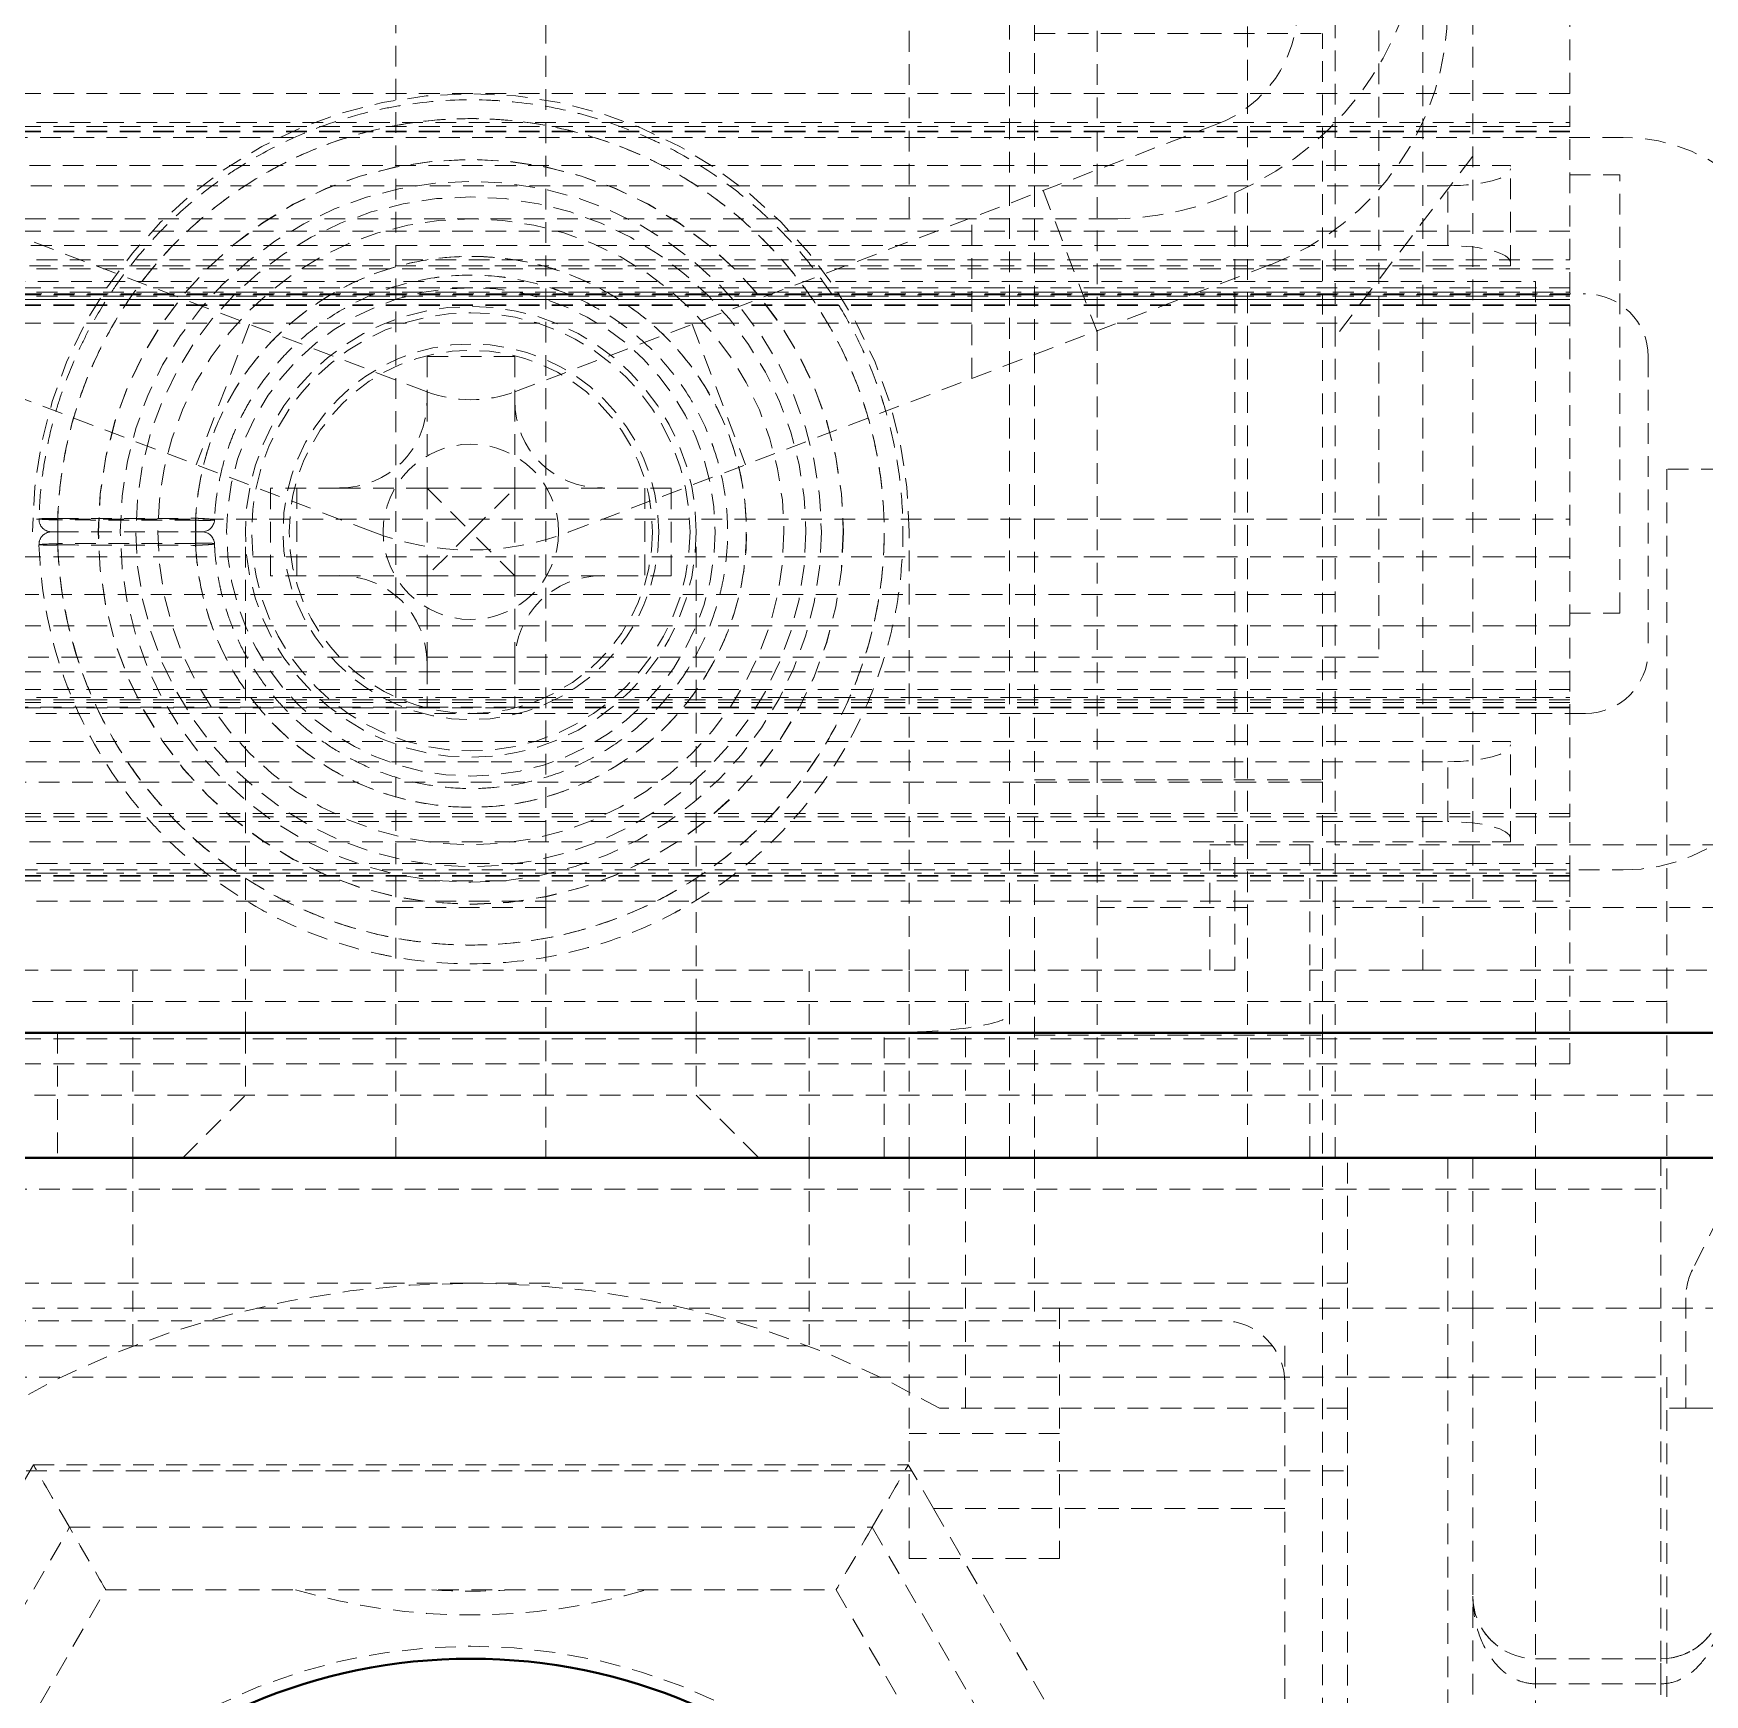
# Model space of a CAD drawing. Header units: inches. Extents: x 6934 to 18973, y 4254 to 7629.
# Drawn here: x 17112.79 to 17126.13, y 4833.67 to 4846.93 of the extents above; entities that cross this region are included whole.
import ezdxf

# ---------------------------------------------------------------- set-up
doc = ezdxf.new("R2010")
doc.units = ezdxf.units.IN
doc.header["$MEASUREMENT"] = 0
doc.linetypes.add('입력 정류부 ASSY$0$DASHED', pattern=[0.2067, 0.1654, -0.0413])
for name, color, linetype, lineweight, true_color in [('입력 정류부 ASSY$0$가려진 것(ISO)', 2, '입력 정류부 ASSY$0$DASHED', 18, 0xffff00), ('입력 정류부 ASSY$0$가려진 좁은 것(ISO)', 2, '입력 정류부 ASSY$0$DASHED', 18, 0xffff00), ('입력 정류부 ASSY$0$가시적인 것(ISO)', 3, 'Continuous', 40, 0x00ff00)]:
    doc.layers.add(name, color=color, linetype=linetype, lineweight=lineweight, true_color=true_color)

# ---------------------------------------------------------------- blocks, each defined once
blk = doc.blocks.new('입력 정류부 ASSY')
at = {"layer": '입력 정류부 ASSY$0$가려진 것(ISO)'}
for p, q in [((461.604, 631.94), (461.604, 579.94)), ((462.804, 579.94), (462.804, 631.94)), ((468.404, 580.44), (468.404, 631.44)), ((469.454, 629.94), (469.454, 581.94)), ((466.704, 598.44), (466.704, 577.94)), ((469.804, 579.44), (469.804, 596.94)), ((469.104, 584.495), (469.104, 589.94)), ((470.979, 588.199), (470.979, 580.664)), ((470.204, 588.14), (470.204, 580.44)), ((466.504, 579.44), (466.504, 587.94)), ((465.704, 586.94), (465.704, 585.44)), ((466.704, 586.92), (469.004, 586.92)), ((467.204, 586.94), (467.204, 579.94)), ((469.004, 580.96), (469.004, 586.92)), ((453.429, 586.208), (470.979, 586.208)), ((470.979, 586.178), (453.429, 586.178)), ((468.16, 586.195), (466.204, 585.449)), ((471.404, 586.09), (453.004, 586.09)), ((470.979, 586.14), (453.429, 586.14)), ((470.204, 585.94), (469.104, 584.495)), ((453.904, 585.865), (470.504, 585.865)), ((470.504, 585.065), (470.504, 585.865)), ((470.979, 585.79), (471.379, 585.79)), ((471.379, 582.29), (471.379, 585.79)), ((470.004, 585.704), (454.404, 585.704)), ((466.774, 585.666), (467.201, 584.545)), ((468.304, 585.649), (468.304, 579.44)), ((461.848, 584.06), (458.204, 585.449)), ((467.304, 585.44), (458.204, 585.44)), ((462.56, 584.06), (466.204, 585.449)), ((466.204, 584.165), (466.204, 585.449)), ((470.979, 585.34), (453.429, 585.34)), ((470.004, 585.226), (454.404, 585.226)), ((453.429, 585.04), (470.979, 585.04)), ((453.904, 585.065), (470.504, 585.065)), ((466.204, 584.165), (468.588, 585.074)), ((453.304, 584.84), (471.104, 584.84)), ((470.979, 584.89), (453.429, 584.89)), ((453.704, 584.94), (470.704, 584.94)), ((470.704, 584.94), (470.704, 577.94)), ((453.429, 584.823), (470.979, 584.823)), ((453.429, 584.796), (470.979, 584.796)), ((470.979, 584.752), (453.429, 584.752)), ((460.438, 584.598), (460.011, 583.476)), ((463.97, 584.598), (464.398, 583.476)), ((469.104, 580.44), (469.104, 584.495)), ((461.854, 584.34), (461.854, 583.99)), ((462.554, 584.34), (461.854, 584.34)), ((462.554, 584.34), (462.554, 583.99)), ((471.604, 584.34), (471.604, 581.99)), ((461.421, 582.939), (458.204, 584.165)), ((462.988, 582.939), (466.204, 584.165)), ((461.854, 583.29), (461.854, 583.99)), ((462.554, 583.29), (462.554, 583.99)), ((473.254, 583.44), (471.754, 583.44)), ((471.754, 583.44), (471.754, 579.19)), ((460.604, 582.59), (460.604, 583.29)), ((461.154, 583.29), (460.604, 583.29)), ((461.854, 583.29), (461.154, 583.29)), ((462.554, 583.29), (461.854, 583.29)), ((461.854, 583.29), (462.204, 582.94)), ((461.854, 582.59), (461.854, 583.29)), ((462.204, 582.94), (462.554, 583.29)), ((462.554, 583.29), (463.254, 583.29)), ((462.554, 582.59), (462.554, 583.29)), ((463.804, 583.29), (463.254, 583.29)), ((463.804, 582.59), (463.804, 583.29)), ((453.429, 583.04), (470.979, 583.04)), ((460.057, 582.94), (460.007, 582.94)), ((460.404, 578.94), (460.404, 582.94)), ((462.204, 582.94), (461.854, 582.59)), ((462.554, 582.59), (462.204, 582.94)), ((464.004, 578.94), (464.004, 582.94)), ((465.704, 579.44), (465.704, 582.94)), ((470.979, 582.74), (453.429, 582.74)), ((461.154, 582.59), (460.604, 582.59)), ((461.854, 582.59), (461.154, 582.59)), ((462.554, 582.59), (461.854, 582.59)), ((461.854, 582.59), (461.854, 581.89)), ((462.554, 582.59), (463.254, 582.59)), ((462.554, 582.59), (462.554, 581.89)), ((463.804, 582.59), (463.254, 582.59)), ((469.104, 582.44), (455.864, 582.44)), ((470.979, 582.29), (471.379, 582.29)), ((454.954, 581.94), (469.454, 581.94)), ((461.854, 581.89), (461.854, 581.54)), ((462.554, 581.89), (462.554, 581.54)), ((471.104, 581.49), (453.304, 581.49)), ((453.429, 581.617), (470.979, 581.617)), ((470.979, 581.578), (453.429, 581.578)), ((461.854, 581.54), (453.429, 581.54)), ((462.554, 581.54), (461.854, 581.54)), ((470.979, 581.54), (462.554, 581.54)), ((453.904, 581.265), (470.504, 581.265)), ((470.504, 580.465), (470.504, 581.265)), ((454.404, 581.104), (470.004, 581.104)), ((466.704, 580.96), (469.004, 580.96)), ((469.004, 578.92), (469.004, 580.96)), ((455.304, 580.94), (469.104, 580.94)), ((454.404, 580.626), (470.004, 580.626)), ((470.979, 580.19), (470.979, 580.664)), ((453.904, 580.465), (470.504, 580.465)), ((468.104, 580.44), (468.304, 580.44)), ((468.104, 579.44), (468.104, 580.44)), ((468.904, 580.44), (468.304, 580.44)), ((468.904, 580.44), (468.904, 579.44)), ((469.104, 579.94), (469.104, 580.44)), ((470.204, 580.44), (469.104, 580.44)), ((470.204, 580.44), (470.204, 579.94)), ((472.204, 580.44), (470.204, 580.44)), ((453.429, 580.29), (470.979, 580.29)), ((453.004, 580.24), (471.404, 580.24)), ((453.429, 580.214), (470.979, 580.214)), ((470.979, 580.19), (453.429, 580.19)), ((470.979, 580.19), (470.979, 579.19)), ((470.979, 580.152), (453.429, 580.152)), ((461.604, 577.94), (461.604, 579.94)), ((462.804, 579.94), (461.604, 579.94)), ((462.804, 579.94), (462.804, 577.94)), ((468.404, 579.94), (467.204, 579.94)), ((467.204, 577.94), (467.204, 579.94)), ((469.104, 577.94), (469.104, 579.94)), ((470.204, 579.94), (469.104, 579.94)), ((472.204, 579.94), (470.204, 579.94)), ((468.304, 579.44), (458.204, 579.44)), ((465.704, 577.94), (465.704, 579.44)), ((466.154, 579.44), (466.154, 577.94)), ((466.504, 579.44), (466.504, 577.94)), ((469.804, 579.44), (468.904, 579.44)), ((468.904, 579.44), (468.904, 577.94)), ((472.604, 579.44), (469.804, 579.44)), ((458.704, 579.19), (465.704, 579.19)), ((471.754, 579.19), (465.704, 579.19)), ((470.979, 578.69), (470.979, 579.19)), ((471.754, 577.69), (471.754, 579.19)), ((460.404, 578.94), (460.404, 578.44)), ((464.004, 578.94), (464.004, 578.44)), ((466.704, 578.92), (469.004, 578.92)), ((469.004, 564.44), (469.004, 578.92)), ((470.979, 578.69), (453.429, 578.69)), ((490.204, 578.44), (435.004, 578.44)), ((459.904, 577.94), (460.404, 578.44)), ((464.004, 578.44), (464.504, 577.94)), ((465.704, 577.94), (465.704, 576.74)), ((466.154, 575.94), (466.154, 577.94)), ((466.704, 577.94), (466.704, 576.64)), ((469.204, 576.94), (469.204, 577.94)), ((470.004, 577.94), (470.004, 572.94)), ((470.204, 577.94), (470.204, 576.74)), ((471.704, 575.94), (471.704, 577.94)), ((472.404, 577.94), (471.957, 577.046)), ((452.654, 577.69), (471.754, 577.69)), ((462.204, 576.94), (455.204, 576.94)), ((469.204, 576.94), (462.204, 576.94)), ((469.204, 575.94), (469.204, 576.94)), ((471.904, 576.822), (471.904, 575.94)), ((465.704, 576.74), (458.704, 576.74)), ((465.704, 576.74), (466.904, 576.74)), ((465.704, 576.74), (465.704, 574.74)), ((470.204, 576.74), (466.904, 576.74)), ((466.904, 576.74), (466.904, 574.74)), ((470.204, 576.74), (472.204, 576.74)), ((470.204, 576.74), (470.204, 573.44)), ((468.204, 576.64), (456.204, 576.64)), ((455.704, 576.44), (468.704, 576.44)), ((468.704, 576.44), (468.704, 562.94)), ((452.654, 576.19), (471.754, 576.19)), ((471.754, 576.19), (471.754, 565.94)), ((469.204, 575.94), (465.946, 575.94)), ((469.204, 572.133), (469.204, 575.94)), ((472.204, 575.94), (471.704, 575.94)), ((471.904, 575.94), (472.404, 575.94)), ((466.904, 575.74), (465.704, 575.74)), ((458.711, 575.49), (458.509, 575.14)), ((458.711, 575.49), (465.697, 575.49)), ((465.899, 575.14), (465.697, 575.49)), ((455.204, 575.44), (469.204, 575.44)), ((468.704, 575.14), (465.899, 575.14)), ((465.899, 575.14), (467.704, 572.014)), ((466.904, 574.74), (465.704, 574.74)), ((456.373, 569.44), (459.289, 574.49)), ((459.289, 574.49), (465.12, 574.49)), ((465.12, 574.49), (468.036, 569.44)), ((470.704, 573.94), (471.704, 573.94))]:
    blk.add_line(p, q, dxfattribs=at)
for radius in [2.975, 1.95, 1.75, 1.5, 1.45, 0.7]:
    blk.add_circle((462.204, 582.94), radius, dxfattribs=at)
for centre, radius, start, end in [((467.304, 587.94), 2.5, 293.5782, 0), ((467.804, 587.129), 1, 290.8658, 0), ((467.804, 587.129), 2.2, 290.8658, 0), ((462.204, 582.94), 3.5, 0, 180), ((471.404, 584.69), 1.4, 0, 90), ((467.304, 587.94), 2.5, 270, 293.5782), ((471.104, 584.34), 0.5, 0, 90), ((462.204, 584.995), 1, 249.1342, 290.8658), ((458.856, 583.04), 0.1, 178.2883, 270.0044), ((460.057, 583.04), 0.1, 269.9958, 357.3334), ((458.856, 582.84), 0.1, 90.097, 181.748), ((460.057, 582.84), 0.1, 2.664, 89.9988), ((462.204, 584.995), 2.2, 249.1342, 290.8658), ((471.104, 581.99), 0.5, 270, 0), ((471.404, 581.64), 1.4, 270, 0), ((472.404, 576.822), 0.5, 153.4349, 180), ((462.204, 569.44), 7.5, 60.0736, 119.9264), ((468.204, 576.14), 0.5, 0, 90), ((462.204, 579.29), 5, 253.7398, 286.2602), ((462.204, 579.29), 4.81, 266.3025, 273.6975), ((470.704, 574.44), 0.5, 180, 270), ((471.704, 574.44), 0.5, 270, 0), ((462.204, 569.44), 4.6, 55.1295, 124.8705)]:
    blk.add_arc(centre, radius, start, end, dxfattribs=at)
for centre, major_axis, ratio, start_param, end_param in [((470.004, 585.838), (0.5, 0), 0.267949, 4.712389, 6.283185), ((470.004, 585.092), (-0.5, 0), 0.267949, 3.141593, 4.712389), ((461.11, 584.035), (-0.542, 0.542), 0.941609, 2.386259, 3.896927), ((463.299, 584.035), (0.542, 0.542), 0.941609, 2.386259, 3.896927), ((461.11, 581.846), (-0.542, -0.542), 0.941609, 2.386259, 3.896927), ((463.299, 581.846), (0.542, -0.542), 0.941609, 2.386259, 3.896927), ((470.004, 581.238), (0.5, 0), 0.267949, 4.712389, 6.283185), ((470.004, 580.492), (-0.5, 0), 0.267949, 3.141593, 4.712389), ((458.904, 579.092), (1, 0), 0.151515, 3.141593, 4.712389), ((465.504, 579.092), (-1, 0), 0.151515, 1.570796, 3.141593), ((459, 574.99), (0.289, -0.5), 0.000011, 1.570851, 3.141593), ((465.409, 574.99), (0.289, 0.5), 0.000011, 4.712444, 6.283187), ((459, 574.99), (0.289, -0.5), 0.000011, 6.283184, 7.853927), ((465.409, 574.99), (0.289, 0.5), 0.000011, 1.570851, 3.141595)]:
    blk.add_ellipse(centre, major_axis=major_axis, ratio=ratio, start_param=start_param, end_param=end_param, dxfattribs=at)
for points, knots in [([(458.756, 582.837), (458.769, 582.437), (458.85, 582.056), (458.979, 581.715), (459.009, 581.636), (459.042, 581.559), (459.076, 581.484), (459.231, 581.153), (459.43, 580.863), (459.651, 580.62), (459.696, 580.57), (459.742, 580.523), (459.789, 580.477), (460.024, 580.247), (460.277, 580.064), (460.535, 579.921), (460.58, 579.896), (460.626, 579.872), (460.672, 579.849), (460.938, 579.718), (461.206, 579.627), (461.467, 579.57), (461.506, 579.561), (461.545, 579.554), (461.584, 579.546), (461.848, 579.498), (462.103, 579.483), (462.346, 579.493), (462.377, 579.494), (462.407, 579.496), (462.438, 579.498), (462.682, 579.515), (462.913, 579.556), (463.133, 579.618), (463.156, 579.624), (463.178, 579.631), (463.201, 579.637), (463.423, 579.704), (463.633, 579.792), (463.826, 579.895), (463.842, 579.904), (463.857, 579.912), (463.872, 579.92), (464.067, 580.028), (464.243, 580.15), (464.398, 580.277), (464.407, 580.285), (464.416, 580.292), (464.425, 580.3), (464.58, 580.43), (464.713, 580.565), (464.83, 580.702), (464.835, 580.708), (464.839, 580.713), (464.843, 580.718), (464.963, 580.861), (465.066, 581.005), (465.157, 581.156), (465.248, 581.306), (465.327, 581.463), (465.393, 581.624), (465.46, 581.785), (465.513, 581.949), (465.554, 582.116), (465.596, 582.283), (465.624, 582.453), (465.64, 582.622), (465.64, 582.629), (465.641, 582.635), (465.641, 582.641), (465.655, 582.804), (465.657, 582.965), (465.65, 583.115), (465.649, 583.124), (465.649, 583.133), (465.648, 583.142), (465.64, 583.287), (465.623, 583.422), (465.599, 583.554), (465.597, 583.564), (465.595, 583.575), (465.593, 583.586), (465.569, 583.714), (465.537, 583.84), (465.499, 583.963), (465.495, 583.975), (465.491, 583.988), (465.487, 584), (465.449, 584.12), (465.404, 584.237), (465.352, 584.352), (465.346, 584.366), (465.339, 584.38), (465.333, 584.394), (465.281, 584.506), (465.223, 584.615), (465.159, 584.721), (465.15, 584.737), (465.14, 584.753), (465.13, 584.769), (465.066, 584.872), (464.995, 584.972), (464.917, 585.072), (464.903, 585.089), (464.89, 585.106), (464.875, 585.124), (464.796, 585.221), (464.709, 585.317), (464.612, 585.412), (464.592, 585.43), (464.572, 585.449), (464.552, 585.468), (464.453, 585.56), (464.345, 585.65), (464.226, 585.736), (464.199, 585.755), (464.171, 585.775), (464.143, 585.794), (464.023, 585.876), (463.892, 585.954), (463.75, 586.025), (463.714, 586.043), (463.677, 586.06), (463.64, 586.077), (463.496, 586.143), (463.342, 586.202), (463.178, 586.25), (463.131, 586.264), (463.083, 586.277), (463.035, 586.289), (462.87, 586.33), (462.694, 586.36), (462.507, 586.377), (462.449, 586.382), (462.389, 586.386), (462.329, 586.388), (462.139, 586.395), (461.94, 586.386), (461.74, 586.359), (461.672, 586.35), (461.604, 586.338), (461.536, 586.325), (461.342, 586.287), (461.151, 586.231), (460.974, 586.164), (460.907, 586.138), (460.841, 586.11), (460.777, 586.081), (460.616, 586.008), (460.467, 585.925), (460.331, 585.837), (460.273, 585.8), (460.218, 585.762), (460.165, 585.723), (460.042, 585.633), (459.93, 585.538), (459.828, 585.442), (459.782, 585.397), (459.737, 585.353), (459.695, 585.308), (459.605, 585.213), (459.524, 585.116), (459.451, 585.019), (459.414, 584.97), (459.378, 584.92), (459.345, 584.871), (459.28, 584.774), (459.221, 584.676), (459.166, 584.575), (459.137, 584.521), (459.109, 584.465), (459.083, 584.409), (459.035, 584.308), (458.992, 584.204), (458.954, 584.098), (458.932, 584.036), (458.912, 583.973), (458.893, 583.91), (458.863, 583.806), (458.837, 583.7), (458.816, 583.591), (458.803, 583.522), (458.792, 583.451), (458.782, 583.38), (458.768, 583.27), (458.759, 583.157), (458.756, 583.043)], [0, 0, 0, 0, 0.024622, 0.024622, 0.024622, 0.030303, 0.030303, 0.030303, 0.055496, 0.055496, 0.055496, 0.060606, 0.060606, 0.060606, 0.086353, 0.086353, 0.086353, 0.090909, 0.090909, 0.090909, 0.117235, 0.117235, 0.117235, 0.121212, 0.121212, 0.121212, 0.148097, 0.148097, 0.148097, 0.151515, 0.151515, 0.151515, 0.178966, 0.178966, 0.178966, 0.181818, 0.181818, 0.181818, 0.209864, 0.209864, 0.209864, 0.212121, 0.212121, 0.212121, 0.240738, 0.240738, 0.240738, 0.242424, 0.242424, 0.242424, 0.271594, 0.271594, 0.271594, 0.272727, 0.272727, 0.272727, 0.30303, 0.30303, 0.30303, 0.333333, 0.333333, 0.333333, 0.363636, 0.363636, 0.363636, 0.393939, 0.393939, 0.393939, 0.395069, 0.395069, 0.395069, 0.424242, 0.424242, 0.424242, 0.425984, 0.425984, 0.425984, 0.454545, 0.454545, 0.454545, 0.456839, 0.456839, 0.456839, 0.484848, 0.484848, 0.484848, 0.487702, 0.487702, 0.487702, 0.515152, 0.515152, 0.515152, 0.518576, 0.518576, 0.518576, 0.545455, 0.545455, 0.545455, 0.549471, 0.549471, 0.549471, 0.575758, 0.575758, 0.575758, 0.580333, 0.580333, 0.580333, 0.606061, 0.606061, 0.606061, 0.611186, 0.611186, 0.611186, 0.636364, 0.636364, 0.636364, 0.642067, 0.642067, 0.642067, 0.666667, 0.666667, 0.666667, 0.672932, 0.672932, 0.672932, 0.69697, 0.69697, 0.69697, 0.703838, 0.703838, 0.703838, 0.727273, 0.727273, 0.727273, 0.734583, 0.734583, 0.734583, 0.757576, 0.757576, 0.757576, 0.765429, 0.765429, 0.765429, 0.787879, 0.787879, 0.787879, 0.796458, 0.796458, 0.796458, 0.818182, 0.818182, 0.818182, 0.827297, 0.827297, 0.827297, 0.848485, 0.848485, 0.848485, 0.858228, 0.858228, 0.858228, 0.878788, 0.878788, 0.878788, 0.889098, 0.889098, 0.889098, 0.909091, 0.909091, 0.909091, 0.919866, 0.919866, 0.919866, 0.939394, 0.939394, 0.939394, 0.95086, 0.95086, 0.95086, 0.969697, 0.969697, 0.969697, 0.981595, 0.981595, 0.981595, 1, 1, 1, 1]), ([(460.157, 582.845), (460.158, 582.822), (460.159, 582.8), (460.161, 582.777), (460.167, 582.701), (460.177, 582.625), (460.192, 582.55), (460.197, 582.524), (460.202, 582.499), (460.208, 582.474), (460.224, 582.403), (460.245, 582.334), (460.269, 582.265), (460.279, 582.236), (460.29, 582.206), (460.302, 582.177), (460.327, 582.113), (460.357, 582.05), (460.389, 581.987), (460.406, 581.955), (460.425, 581.922), (460.444, 581.89), (460.478, 581.833), (460.515, 581.776), (460.557, 581.721), (460.582, 581.686), (460.61, 581.651), (460.639, 581.616), (460.682, 581.565), (460.729, 581.515), (460.78, 581.465), (460.819, 581.428), (460.86, 581.392), (460.903, 581.356), (460.956, 581.313), (461.013, 581.271), (461.073, 581.231), (461.127, 581.195), (461.185, 581.16), (461.246, 581.128), (461.307, 581.096), (461.372, 581.065), (461.44, 581.038), (461.513, 581.009), (461.59, 580.983), (461.67, 580.961), (461.739, 580.943), (461.81, 580.927), (461.883, 580.916), (461.977, 580.901), (462.074, 580.892), (462.174, 580.89), (462.246, 580.889), (462.318, 580.892), (462.391, 580.899), (462.503, 580.909), (462.617, 580.929), (462.726, 580.958), (462.787, 580.974), (462.847, 580.993), (462.905, 581.014), (463.014, 581.054), (463.116, 581.101), (463.212, 581.155), (463.257, 581.181), (463.301, 581.208), (463.343, 581.236), (463.439, 581.3), (463.528, 581.371), (463.613, 581.451), (463.646, 581.482), (463.678, 581.514), (463.709, 581.548), (463.795, 581.641), (463.876, 581.746), (463.949, 581.864), (463.971, 581.9), (463.992, 581.936), (464.012, 581.974), (464.084, 582.107), (464.143, 582.255), (464.185, 582.413), (464.195, 582.449), (464.204, 582.485), (464.211, 582.522), (464.247, 582.694), (464.261, 582.875), (464.251, 583.048), (464.25, 583.075), (464.248, 583.101), (464.246, 583.128), (464.229, 583.306), (464.191, 583.471), (464.138, 583.622), (464.132, 583.637), (464.127, 583.652), (464.121, 583.667), (464.062, 583.822), (463.989, 583.96), (463.907, 584.082), (463.903, 584.088), (463.899, 584.094), (463.895, 584.1), (463.808, 584.226), (463.713, 584.336), (463.61, 584.432), (463.508, 584.529), (463.398, 584.612), (463.28, 584.685), (463.275, 584.689), (463.27, 584.692), (463.264, 584.695), (463.151, 584.764), (463.028, 584.822), (462.901, 584.868), (462.889, 584.873), (462.876, 584.877), (462.864, 584.881), (462.742, 584.923), (462.615, 584.953), (462.479, 584.972), (462.459, 584.975), (462.438, 584.977), (462.418, 584.979), (462.286, 584.993), (462.146, 584.995), (462, 584.98), (461.971, 584.977), (461.94, 584.973), (461.91, 584.969), (461.771, 584.949), (461.629, 584.913), (461.496, 584.864), (461.46, 584.851), (461.423, 584.836), (461.388, 584.821), (461.269, 584.769), (461.158, 584.707), (461.058, 584.64), (461.023, 584.616), (460.988, 584.591), (460.956, 584.566), (460.869, 584.5), (460.792, 584.429), (460.723, 584.357), (460.692, 584.325), (460.663, 584.293), (460.636, 584.26), (460.578, 584.191), (460.527, 584.121), (460.48, 584.05), (460.456, 584.011), (460.433, 583.973), (460.411, 583.934), (460.373, 583.865), (460.34, 583.796), (460.311, 583.726), (460.292, 583.68), (460.275, 583.635), (460.26, 583.589), (460.238, 583.523), (460.219, 583.458), (460.204, 583.39), (460.193, 583.338), (460.183, 583.285), (460.175, 583.232), (460.166, 583.167), (460.16, 583.101), (460.157, 583.036)], [0, 0, 0, 0, 0.007873, 0.007873, 0.007873, 0.034483, 0.034483, 0.034483, 0.043596, 0.043596, 0.043596, 0.068966, 0.068966, 0.068966, 0.079834, 0.079834, 0.079834, 0.103448, 0.103448, 0.103448, 0.11587, 0.11587, 0.11587, 0.137931, 0.137931, 0.137931, 0.151816, 0.151816, 0.151816, 0.172414, 0.172414, 0.172414, 0.187975, 0.187975, 0.187975, 0.206897, 0.206897, 0.206897, 0.224016, 0.224016, 0.224016, 0.241379, 0.241379, 0.241379, 0.260054, 0.260054, 0.260054, 0.275862, 0.275862, 0.275862, 0.296003, 0.296003, 0.296003, 0.310345, 0.310345, 0.310345, 0.33245, 0.33245, 0.33245, 0.344828, 0.344828, 0.344828, 0.368303, 0.368303, 0.368303, 0.37931, 0.37931, 0.37931, 0.404188, 0.404188, 0.404188, 0.413793, 0.413793, 0.413793, 0.440299, 0.440299, 0.440299, 0.448276, 0.448276, 0.448276, 0.476371, 0.476371, 0.476371, 0.482759, 0.482759, 0.482759, 0.512599, 0.512599, 0.512599, 0.517241, 0.517241, 0.517241, 0.548568, 0.548568, 0.548568, 0.551724, 0.551724, 0.551724, 0.58462, 0.58462, 0.58462, 0.586207, 0.586207, 0.586207, 0.62069, 0.62069, 0.62069, 0.655172, 0.655172, 0.655172, 0.656691, 0.656691, 0.656691, 0.689655, 0.689655, 0.689655, 0.69283, 0.69283, 0.69283, 0.724138, 0.724138, 0.724138, 0.728789, 0.728789, 0.728789, 0.758621, 0.758621, 0.758621, 0.764743, 0.764743, 0.764743, 0.793103, 0.793103, 0.793103, 0.800968, 0.800968, 0.800968, 0.827586, 0.827586, 0.827586, 0.837049, 0.837049, 0.837049, 0.862069, 0.862069, 0.862069, 0.873144, 0.873144, 0.873144, 0.896552, 0.896552, 0.896552, 0.909086, 0.909086, 0.909086, 0.931034, 0.931034, 0.931034, 0.9453, 0.9453, 0.9453, 0.965517, 0.965517, 0.965517, 0.981127, 0.981127, 0.981127, 1, 1, 1, 1]), ([(458.856, 582.94), (458.856, 582.94), (458.857, 582.94), (458.86, 582.94), (458.867, 582.94), (458.876, 582.94), (458.89, 582.94), (458.9, 582.94), (458.906, 582.94)], [0.0000021, 0.0000021, 0.0000021, 0.0000021, 0.1666667, 0.3333333, 0.5, 0.6666667, 0.8333333, 1, 1, 1, 1]), ([(458.906, 582.94), (459.027, 582.94), (459.148, 582.94), (459.271, 582.94), (459.395, 582.94), (459.522, 582.94), (459.645, 582.94), (459.655, 582.94), (459.664, 582.94), (459.674, 582.94), (459.787, 582.94), (459.897, 582.94), (460.007, 582.94)], [0, 0, 0, 0, 0.333333, 0.333333, 0.333333, 0.666667, 0.666667, 0.666667, 0.69247, 0.69247, 0.69247, 1, 1, 1, 1]), ([(471.789, 573.947), (471.827, 573.954), (471.865, 573.965), (471.912, 573.985), (471.924, 573.991), (471.936, 573.997)], [0, 0, 0, 0, 0.01199037, 0.01199037, 0.01638954, 0.01638954, 0.01638954, 0.01638954])]:
    blk.add_open_spline(points, degree=3, knots=knots, dxfattribs=at)
for points in [[(470.205, 574.421), (470.207, 574.368), (470.217, 574.316), (470.236, 574.266)], [(470.301, 574.144), (470.329, 574.106), (470.364, 574.071), (470.405, 574.04)], [(472.002, 574.039), (472.044, 574.07), (472.079, 574.106), (472.107, 574.144)]]:
    blk.add_open_spline(points, degree=3, dxfattribs=at)
at = {"layer": '입력 정류부 ASSY$0$가려진 좁은 것(ISO)'}
for p, q in [((470.979, 586.44), (453.429, 586.44)), ((470.979, 586.134), (453.429, 586.134)), ((470.004, 585.226), (470.004, 585.704)), ((453.429, 585.113), (470.979, 585.113)), ((453.429, 584.854), (470.979, 584.854)), ((470.979, 584.832), (453.429, 584.832)), ((470.979, 584.796), (453.429, 584.796)), ((470.979, 584.749), (453.429, 584.749)), ((470.979, 584.607), (453.429, 584.607)), ((460.815, 583.29), (460.815, 582.59)), ((463.593, 583.29), (463.593, 582.59)), ((470.979, 582.19), (453.429, 582.19)), ((470.979, 581.823), (453.429, 581.823)), ((470.979, 581.682), (453.429, 581.682)), ((470.979, 581.599), (453.429, 581.599)), ((470.979, 581.534), (453.429, 581.534)), ((470.004, 580.626), (470.004, 581.104)), ((470.979, 580.69), (453.429, 580.69)), ((470.979, 580.664), (453.429, 580.664)), ((468.404, 577.94), (468.404, 580.44)), ((470.979, 580.196), (453.429, 580.196)), ((453.429, 579.99), (470.979, 579.99)), ((459.504, 577.94), (459.504, 579.44)), ((464.904, 577.94), (464.904, 579.44)), ((470.979, 578.89), (453.429, 578.89)), ((458.904, 578.94), (458.904, 577.94)), ((465.504, 577.94), (465.504, 578.94)), ((459.504, 577.94), (459.504, 576.437)), ((464.904, 577.94), (464.904, 576.437)), ((470.704, 573.44), (470.704, 577.94)), ((471.704, 575.94), (471.704, 573.44)), ((455.796, 569.44), (459, 574.99)), ((459, 574.99), (465.409, 574.99)), ((465.409, 574.99), (468.613, 569.44)), ((470.704, 573.74), (471.704, 573.74))]:
    blk.add_line(p, q, dxfattribs=at)
for radius in [2.974, 2.799, 2.675, 2.5, 1.8]:
    blk.add_circle((462.204, 582.94), radius, dxfattribs=at)
for centre, major_axis, ratio, start_param, end_param in [((458.906, 583.04), (-0.15, 0.003), 0.034881, 4.711789, 6.282886), ((458.906, 583.04), (-0.15, 0.003), 0.034478, 6.282869, 7.853453), ((458.906, 583.04), (0, -0.1), 0.001693, 6.283185, 7.906957), ((458.906, 583.04), (0, -0.1), 0.001522, 4.765369, 6.283183), ((460.007, 583.04), (0, -0.1), 0.00333, 4.79173, 6.283194), ((460.007, 583.04), (0, -0.1), 0.003903, 0.003581, 1.65011), ((458.906, 582.84), (-0.15, -0.003), 0.034434, 4.712902, 6.282737), ((458.906, 582.84), (0, 0.1), 0.001522, 0.000002, 1.517816), ((458.906, 582.84), (0, 0.1), 0.001693, 4.65941, 6.28319), ((460.007, 582.84), (0, 0.1), 0.00333, 6.283183, 7.774637), ((460.007, 582.84), (0, 0.1), 0.003903, 4.633078, 6.28318), ((471.704, 572.94), (0, 1), 0.00001, 5.639765, 6.283286)]:
    blk.add_ellipse(centre, major_axis=major_axis, ratio=ratio, start_param=start_param, end_param=end_param, dxfattribs=at)
for points, knots in [([(458.906, 582.835), (458.919, 582.451), (458.998, 582.087), (459.123, 581.761), (459.151, 581.686), (459.182, 581.613), (459.215, 581.542), (459.363, 581.224), (459.555, 580.948), (459.768, 580.715), (459.81, 580.668), (459.854, 580.623), (459.898, 580.58), (460.124, 580.359), (460.367, 580.184), (460.614, 580.049), (460.658, 580.025), (460.701, 580.002), (460.745, 579.981), (460.999, 579.855), (461.256, 579.769), (461.506, 579.715), (461.544, 579.707), (461.581, 579.7), (461.618, 579.693), (461.871, 579.647), (462.115, 579.633), (462.348, 579.643), (462.377, 579.645), (462.406, 579.646), (462.434, 579.648), (462.668, 579.665), (462.89, 579.705), (463.1, 579.764), (463.121, 579.77), (463.143, 579.776), (463.164, 579.783), (463.376, 579.848), (463.578, 579.932), (463.763, 580.031), (463.777, 580.039), (463.791, 580.047), (463.806, 580.055), (463.992, 580.158), (464.16, 580.276), (464.308, 580.398), (464.317, 580.405), (464.325, 580.412), (464.333, 580.419), (464.482, 580.544), (464.609, 580.674), (464.721, 580.806), (464.725, 580.81), (464.729, 580.815), (464.733, 580.82), (464.847, 580.956), (464.945, 581.095), (465.032, 581.239), (465.118, 581.383), (465.194, 581.533), (465.257, 581.687), (465.32, 581.841), (465.371, 581.998), (465.41, 582.158), (465.411, 582.162), (465.412, 582.165), (465.413, 582.169), (465.45, 582.325), (465.477, 582.484), (465.491, 582.642), (465.491, 582.649), (465.492, 582.656), (465.493, 582.662), (465.505, 582.817), (465.507, 582.971), (465.5, 583.114), (465.499, 583.123), (465.499, 583.132), (465.498, 583.141), (465.49, 583.279), (465.474, 583.408), (465.451, 583.533), (465.449, 583.544), (465.447, 583.555), (465.445, 583.565), (465.421, 583.688), (465.391, 583.808), (465.354, 583.924), (465.35, 583.937), (465.346, 583.949), (465.342, 583.962), (465.305, 584.076), (465.262, 584.187), (465.213, 584.296), (465.207, 584.31), (465.2, 584.324), (465.193, 584.338), (465.144, 584.444), (465.089, 584.548), (465.027, 584.649), (465.018, 584.665), (465.008, 584.68), (464.999, 584.696), (464.937, 584.794), (464.87, 584.889), (464.795, 584.984), (464.782, 585.001), (464.768, 585.018), (464.754, 585.035), (464.679, 585.127), (464.595, 585.218), (464.503, 585.308), (464.484, 585.327), (464.464, 585.345), (464.444, 585.363), (464.35, 585.451), (464.247, 585.536), (464.134, 585.618), (464.107, 585.637), (464.08, 585.656), (464.053, 585.674), (463.938, 585.752), (463.813, 585.825), (463.679, 585.893), (463.643, 585.91), (463.607, 585.928), (463.57, 585.944), (463.433, 586.006), (463.287, 586.062), (463.131, 586.107), (463.085, 586.121), (463.039, 586.134), (462.991, 586.145), (462.834, 586.184), (462.668, 586.213), (462.49, 586.228), (462.433, 586.233), (462.375, 586.236), (462.316, 586.238), (462.135, 586.244), (461.947, 586.236), (461.757, 586.21), (461.691, 586.201), (461.624, 586.189), (461.557, 586.176), (461.373, 586.139), (461.193, 586.086), (461.025, 586.022), (460.958, 585.997), (460.894, 585.97), (460.832, 585.942), (460.679, 585.872), (460.538, 585.793), (460.409, 585.709), (460.353, 585.673), (460.299, 585.635), (460.247, 585.597), (460.131, 585.511), (460.025, 585.421), (459.929, 585.33), (459.883, 585.287), (459.84, 585.243), (459.798, 585.199), (459.714, 585.109), (459.637, 585.017), (459.568, 584.925), (459.532, 584.877), (459.497, 584.829), (459.465, 584.78), (459.403, 584.689), (459.347, 584.596), (459.296, 584.5), (459.268, 584.447), (459.241, 584.393), (459.215, 584.338), (459.17, 584.242), (459.13, 584.143), (459.094, 584.044), (459.073, 583.983), (459.053, 583.922), (459.035, 583.86), (459.006, 583.762), (458.982, 583.662), (458.963, 583.558), (458.95, 583.491), (458.939, 583.423), (458.93, 583.353), (458.917, 583.249), (458.909, 583.143), (458.906, 583.035)], [0, 0, 0, 0, 0.024652, 0.024652, 0.024652, 0.030303, 0.030303, 0.030303, 0.055533, 0.055533, 0.055533, 0.060606, 0.060606, 0.060606, 0.086396, 0.086396, 0.086396, 0.090909, 0.090909, 0.090909, 0.117285, 0.117285, 0.117285, 0.121212, 0.121212, 0.121212, 0.148153, 0.148153, 0.148153, 0.151515, 0.151515, 0.151515, 0.179029, 0.179029, 0.179029, 0.181818, 0.181818, 0.181818, 0.209932, 0.209932, 0.209932, 0.212121, 0.212121, 0.212121, 0.240813, 0.240813, 0.240813, 0.242424, 0.242424, 0.242424, 0.271676, 0.271676, 0.271676, 0.272727, 0.272727, 0.272727, 0.30303, 0.30303, 0.30303, 0.333333, 0.333333, 0.333333, 0.363636, 0.363636, 0.363636, 0.364308, 0.364308, 0.364308, 0.393939, 0.393939, 0.393939, 0.395176, 0.395176, 0.395176, 0.424242, 0.424242, 0.424242, 0.426098, 0.426098, 0.426098, 0.454545, 0.454545, 0.454545, 0.456959, 0.456959, 0.456959, 0.484848, 0.484848, 0.484848, 0.487828, 0.487828, 0.487828, 0.515152, 0.515152, 0.515152, 0.518709, 0.518709, 0.518709, 0.545455, 0.545455, 0.545455, 0.549611, 0.549611, 0.549611, 0.575758, 0.575758, 0.575758, 0.580479, 0.580479, 0.580479, 0.606061, 0.606061, 0.606061, 0.611338, 0.611338, 0.611338, 0.636364, 0.636364, 0.636364, 0.642225, 0.642225, 0.642225, 0.666667, 0.666667, 0.666667, 0.673097, 0.673097, 0.673097, 0.69697, 0.69697, 0.69697, 0.70401, 0.70401, 0.70401, 0.727273, 0.727273, 0.727273, 0.734758, 0.734758, 0.734758, 0.757576, 0.757576, 0.757576, 0.765612, 0.765612, 0.765612, 0.787879, 0.787879, 0.787879, 0.796651, 0.796651, 0.796651, 0.818182, 0.818182, 0.818182, 0.827493, 0.827493, 0.827493, 0.848485, 0.848485, 0.848485, 0.858432, 0.858432, 0.858432, 0.878788, 0.878788, 0.878788, 0.889307, 0.889307, 0.889307, 0.909091, 0.909091, 0.909091, 0.920081, 0.920081, 0.920081, 0.939394, 0.939394, 0.939394, 0.951084, 0.951084, 0.951084, 0.969697, 0.969697, 0.969697, 0.981821, 0.981821, 0.981821, 1, 1, 1, 1]), ([(458.906, 582.846), (458.913, 582.603), (458.946, 582.373), (458.998, 582.16), (459.049, 581.947), (459.119, 581.752), (459.201, 581.573), (459.282, 581.394), (459.375, 581.232), (459.476, 581.085), (459.55, 580.975), (459.628, 580.874), (459.709, 580.781), (459.736, 580.749), (459.764, 580.718), (459.792, 580.688), (459.902, 580.571), (460.015, 580.467), (460.13, 580.374), (460.245, 580.281), (460.362, 580.198), (460.485, 580.123), (460.608, 580.048), (460.737, 579.981), (460.869, 579.922), (461.001, 579.864), (461.137, 579.814), (461.276, 579.773), (461.415, 579.733), (461.557, 579.701), (461.705, 579.678), (461.814, 579.662), (461.927, 579.65), (462.044, 579.644), (462.087, 579.642), (462.13, 579.641), (462.174, 579.64), (462.339, 579.639), (462.512, 579.651), (462.677, 579.674), (462.842, 579.698), (463, 579.733), (463.154, 579.78), (463.308, 579.826), (463.458, 579.884), (463.604, 579.952), (463.749, 580.02), (463.889, 580.098), (464.026, 580.189), (464.163, 580.279), (464.296, 580.381), (464.427, 580.501), (464.444, 580.517), (464.461, 580.533), (464.478, 580.549), (464.592, 580.657), (464.704, 580.778), (464.809, 580.914), (464.93, 581.07), (465.043, 581.246), (465.135, 581.423), (465.227, 581.601), (465.299, 581.78), (465.354, 581.955), (465.409, 582.131), (465.446, 582.303), (465.47, 582.466), (465.494, 582.629), (465.504, 582.783), (465.504, 582.928), (465.505, 583.072), (465.496, 583.207), (465.48, 583.336), (465.465, 583.465), (465.442, 583.589), (465.413, 583.71), (465.384, 583.832), (465.348, 583.951), (465.306, 584.067), (465.264, 584.183), (465.215, 584.297), (465.16, 584.408), (465.105, 584.519), (465.043, 584.627), (464.975, 584.733), (464.907, 584.838), (464.832, 584.941), (464.748, 585.043), (464.669, 585.138), (464.582, 585.232), (464.486, 585.324), (464.479, 585.331), (464.471, 585.338), (464.464, 585.345), (464.358, 585.444), (464.242, 585.541), (464.111, 585.634), (463.98, 585.726), (463.834, 585.815), (463.675, 585.895), (463.515, 585.974), (463.341, 586.044), (463.163, 586.098), (462.986, 586.152), (462.803, 586.19), (462.628, 586.213), (462.453, 586.236), (462.285, 586.243), (462.129, 586.239), (462.104, 586.239), (462.079, 586.238), (462.054, 586.237), (461.927, 586.231), (461.808, 586.219), (461.693, 586.2), (461.556, 586.179), (461.425, 586.15), (461.299, 586.114), (461.172, 586.077), (461.05, 586.034), (460.932, 585.985), (460.814, 585.936), (460.7, 585.88), (460.589, 585.818), (460.479, 585.756), (460.373, 585.688), (460.27, 585.614), (460.167, 585.539), (460.067, 585.458), (459.968, 585.367), (459.883, 585.288), (459.798, 585.202), (459.716, 585.107), (459.702, 585.091), (459.688, 585.075), (459.674, 585.059), (459.579, 584.945), (459.486, 584.818), (459.399, 584.679), (459.313, 584.539), (459.232, 584.386), (459.162, 584.219), (459.092, 584.052), (459.032, 583.871), (458.987, 583.675), (458.942, 583.479), (458.913, 583.268), (458.906, 583.046)], [0, 0, 0, 0, 0.023256, 0.023256, 0.023256, 0.046512, 0.046512, 0.046512, 0.069767, 0.069767, 0.069767, 0.087069, 0.087069, 0.087069, 0.093023, 0.093023, 0.093023, 0.116279, 0.116279, 0.116279, 0.139535, 0.139535, 0.139535, 0.162791, 0.162791, 0.162791, 0.186047, 0.186047, 0.186047, 0.209302, 0.209302, 0.209302, 0.226308, 0.226308, 0.226308, 0.232558, 0.232558, 0.232558, 0.255814, 0.255814, 0.255814, 0.27907, 0.27907, 0.27907, 0.302326, 0.302326, 0.302326, 0.325581, 0.325581, 0.325581, 0.348837, 0.348837, 0.348837, 0.351881, 0.351881, 0.351881, 0.372093, 0.372093, 0.372093, 0.395349, 0.395349, 0.395349, 0.418605, 0.418605, 0.418605, 0.44186, 0.44186, 0.44186, 0.465116, 0.465116, 0.465116, 0.488372, 0.488372, 0.488372, 0.511628, 0.511628, 0.511628, 0.534884, 0.534884, 0.534884, 0.55814, 0.55814, 0.55814, 0.581395, 0.581395, 0.581395, 0.604651, 0.604651, 0.604651, 0.626264, 0.626264, 0.626264, 0.627907, 0.627907, 0.627907, 0.651163, 0.651163, 0.651163, 0.674419, 0.674419, 0.674419, 0.697674, 0.697674, 0.697674, 0.72093, 0.72093, 0.72093, 0.744186, 0.744186, 0.744186, 0.747968, 0.747968, 0.747968, 0.767442, 0.767442, 0.767442, 0.790698, 0.790698, 0.790698, 0.813953, 0.813953, 0.813953, 0.837209, 0.837209, 0.837209, 0.860465, 0.860465, 0.860465, 0.883721, 0.883721, 0.883721, 0.903651, 0.903651, 0.903651, 0.906977, 0.906977, 0.906977, 0.930233, 0.930233, 0.930233, 0.953488, 0.953488, 0.953488, 0.976744, 0.976744, 0.976744, 1, 1, 1, 1]), ([(458.906, 583.046), (459.018, 583.046), (459.13, 583.046), (459.244, 583.046), (459.254, 583.046), (459.263, 583.046), (459.272, 583.046), (459.396, 583.046), (459.522, 583.047), (459.646, 583.047), (459.769, 583.047), (459.889, 583.048), (460.007, 583.048)], [0, 0, 0, 0, 0.3084484, 0.3084484, 0.3084484, 0.3333333, 0.3333333, 0.3333333, 0.6666667, 0.6666667, 0.6666667, 1, 1, 1, 1]), ([(460.006, 583.032), (459.891, 583.033), (459.777, 583.033), (459.662, 583.033), (459.653, 583.033), (459.644, 583.033), (459.635, 583.033), (459.511, 583.034), (459.387, 583.034), (459.265, 583.034), (459.262, 583.034), (459.258, 583.034), (459.255, 583.034), (459.136, 583.035), (459.02, 583.035), (458.906, 583.035)], [0, 0, 0, 0, 0.3095343, 0.3095343, 0.3095343, 0.3333333, 0.3333333, 0.3333333, 0.6666667, 0.6666667, 0.6666667, 0.6758105, 0.6758105, 0.6758105, 1, 1, 1, 1]), ([(460.157, 583.036), (460.157, 583.035), (460.156, 583.035), (460.156, 583.035), (460.155, 583.035), (460.154, 583.034), (460.153, 583.034), (460.152, 583.034), (460.151, 583.034), (460.149, 583.033), (460.147, 583.033), (460.145, 583.033), (460.143, 583.033), (460.14, 583.032), (460.137, 583.032), (460.133, 583.032), (460.13, 583.032), (460.127, 583.032), (460.124, 583.032), (460.119, 583.031), (460.114, 583.031), (460.108, 583.031), (460.104, 583.031), (460.099, 583.031), (460.095, 583.031), (460.088, 583.031), (460.08, 583.031), (460.072, 583.031), (460.067, 583.031), (460.061, 583.031), (460.055, 583.031), (460.046, 583.031), (460.036, 583.032), (460.026, 583.032), (460.02, 583.032), (460.013, 583.032), (460.006, 583.032)], [0, 0, 0, 0, 0.0881248, 0.0881248, 0.0881248, 0.1666667, 0.1666667, 0.1666667, 0.2574609, 0.2574609, 0.2574609, 0.3333333, 0.3333333, 0.3333333, 0.4269639, 0.4269639, 0.4269639, 0.5, 0.5, 0.5, 0.5964364, 0.5964364, 0.5964364, 0.6666667, 0.6666667, 0.6666667, 0.7658674, 0.7658674, 0.7658674, 0.8333333, 0.8333333, 0.8333333, 0.9352208, 0.9352208, 0.9352208, 1, 1, 1, 1]), ([(460.007, 583.048), (460.012, 583.048), (460.017, 583.048), (460.023, 583.048), (460.028, 583.048), (460.032, 583.047), (460.037, 583.047), (460.043, 583.047), (460.049, 583.047), (460.055, 583.046), (460.059, 583.046), (460.064, 583.046), (460.069, 583.046), (460.075, 583.045), (460.081, 583.045), (460.087, 583.045), (460.091, 583.044), (460.096, 583.044), (460.1, 583.044), (460.106, 583.043), (460.112, 583.043), (460.117, 583.042), (460.121, 583.042), (460.125, 583.042), (460.128, 583.041), (460.133, 583.041), (460.138, 583.04), (460.141, 583.04), (460.144, 583.039), (460.146, 583.039), (460.149, 583.038), (460.152, 583.038), (460.154, 583.037), (460.155, 583.037), (460.156, 583.036), (460.157, 583.036), (460.157, 583.036)], [0, 0, 0, 0, 0.088703, 0.088703, 0.088703, 0.166667, 0.166667, 0.166667, 0.257873, 0.257873, 0.257873, 0.333333, 0.333333, 0.333333, 0.427213, 0.427213, 0.427213, 0.5, 0.5, 0.5, 0.596524, 0.596524, 0.596524, 0.666667, 0.666667, 0.666667, 0.765794, 0.765794, 0.765794, 0.833333, 0.833333, 0.833333, 0.934976, 0.934976, 0.934976, 1, 1, 1, 1]), ([(458.756, 582.837), (458.756, 582.837), (458.757, 582.837), (458.758, 582.836), (458.758, 582.836), (458.759, 582.836), (458.759, 582.836), (458.761, 582.836), (458.763, 582.836), (458.767, 582.835), (458.768, 582.835), (458.769, 582.835), (458.77, 582.835), (458.774, 582.835), (458.779, 582.835), (458.786, 582.835), (458.787, 582.835), (458.788, 582.835), (458.789, 582.835), (458.797, 582.834), (458.806, 582.834), (458.817, 582.834), (458.817, 582.834), (458.818, 582.834), (458.819, 582.834), (458.83, 582.834), (458.843, 582.834), (458.858, 582.834), (458.873, 582.834), (458.889, 582.835), (458.906, 582.835)], [0, 0, 0, 0, 0.112388, 0.112388, 0.112388, 0.166667, 0.166667, 0.166667, 0.293725, 0.293725, 0.293725, 0.333333, 0.333333, 0.333333, 0.475182, 0.475182, 0.475182, 0.5, 0.5, 0.5, 0.656615, 0.656615, 0.656615, 0.666667, 0.666667, 0.666667, 0.833333, 0.833333, 0.833333, 1, 1, 1, 1]), ([(460.006, 582.848), (459.883, 582.848), (459.759, 582.847), (459.636, 582.847), (459.512, 582.847), (459.387, 582.846), (459.265, 582.846), (459.143, 582.846), (459.024, 582.846), (458.906, 582.846)], [0, 0, 0, 0, 0.3333333, 0.3333333, 0.3333333, 0.6666667, 0.6666667, 0.6666667, 1, 1, 1, 1]), ([(458.906, 582.835), (459.027, 582.835), (459.148, 582.835), (459.272, 582.834), (459.396, 582.834), (459.522, 582.834), (459.645, 582.833), (459.768, 582.833), (459.888, 582.833), (460.007, 582.832)], [0, 0, 0, 0, 0.3333333, 0.3333333, 0.3333333, 0.6666667, 0.6666667, 0.6666667, 1, 1, 1, 1]), ([(460.157, 582.845), (460.156, 582.845), (460.156, 582.846), (460.155, 582.846), (460.155, 582.846), (460.154, 582.846), (460.153, 582.846), (460.152, 582.847), (460.149, 582.847), (460.146, 582.848), (460.145, 582.848), (460.144, 582.848), (460.143, 582.848), (460.138, 582.848), (460.133, 582.849), (460.127, 582.849), (460.126, 582.849), (460.124, 582.849), (460.123, 582.849), (460.116, 582.849), (460.107, 582.849), (460.096, 582.849), (460.095, 582.849), (460.095, 582.849), (460.094, 582.849), (460.082, 582.85), (460.069, 582.849), (460.054, 582.849), (460.04, 582.849), (460.023, 582.849), (460.006, 582.848)], [0.0000002, 0.0000002, 0.0000002, 0.0000002, 0.1119913, 0.1119913, 0.1119913, 0.1666667, 0.1666667, 0.1666667, 0.2934592, 0.2934592, 0.2934592, 0.3333333, 0.3333333, 0.3333333, 0.4749797, 0.4749797, 0.4749797, 0.5, 0.5, 0.5, 0.6565009, 0.6565009, 0.6565009, 0.6666667, 0.6666667, 0.6666667, 0.8333333, 0.8333333, 0.8333333, 1, 1, 1, 1]), ([(460.007, 582.832), (460.014, 582.833), (460.021, 582.833), (460.028, 582.833), (460.031, 582.833), (460.034, 582.833), (460.038, 582.833), (460.046, 582.834), (460.054, 582.834), (460.062, 582.835), (460.065, 582.835), (460.067, 582.835), (460.07, 582.835), (460.079, 582.835), (460.088, 582.836), (460.096, 582.837), (460.098, 582.837), (460.099, 582.837), (460.101, 582.837), (460.111, 582.838), (460.12, 582.838), (460.129, 582.839), (460.137, 582.84), (460.144, 582.841), (460.149, 582.842), (460.154, 582.843), (460.157, 582.844), (460.157, 582.845)], [0, 0, 0, 0, 0.1128137, 0.1128137, 0.1128137, 0.1666667, 0.1666667, 0.1666667, 0.2940879, 0.2940879, 0.2940879, 0.3333333, 0.3333333, 0.3333333, 0.4754146, 0.4754146, 0.4754146, 0.5, 0.5, 0.5, 0.6666667, 0.6666667, 0.6666667, 0.8333333, 0.8333333, 0.8333333, 0.9999999, 0.9999999, 0.9999999, 0.9999999]), ([(470.204, 574.44), (470.205, 574.348), (470.217, 574.263), (470.238, 574.186), (470.26, 574.11), (470.289, 574.043), (470.324, 573.986), (470.359, 573.929), (470.399, 573.882), (470.441, 573.845), (470.443, 573.843), (470.446, 573.841), (470.448, 573.839), (470.488, 573.806), (470.529, 573.782), (470.571, 573.765), (470.575, 573.764), (470.578, 573.763), (470.581, 573.762), (470.622, 573.747), (470.664, 573.74), (470.704, 573.74)], [0, 0, 0, 0, 0.2, 0.2, 0.2, 0.4, 0.4, 0.4, 0.6, 0.6, 0.6, 0.611133, 0.611133, 0.611133, 0.8, 0.8, 0.8, 0.815375, 0.815375, 0.815375, 1, 1, 1, 1]), ([(471.704, 573.74), (471.748, 573.74), (471.793, 573.748), (471.837, 573.765), (471.882, 573.783), (471.926, 573.809), (471.968, 573.846), (472.01, 573.882), (472.05, 573.929), (472.085, 573.986), (472.12, 574.043), (472.149, 574.11), (472.17, 574.187), (472.192, 574.263), (472.204, 574.349), (472.204, 574.44)], [0.0000018, 0.0000018, 0.0000018, 0.0000018, 0.2, 0.2, 0.2, 0.4, 0.4, 0.4, 0.6, 0.6, 0.6, 0.8, 0.8, 0.8, 1, 1, 1, 1])]:
    blk.add_open_spline(points, degree=3, knots=knots, dxfattribs=at)
for points in [[(460.006, 582.848), (460.01, 582.748), (460.033, 582.55), (460.103, 582.269), (460.213, 581.988), (460.364, 581.721), (460.56, 581.465), (460.817, 581.22), (461.141, 581), (461.538, 580.827), (462.01, 580.73), (462.506, 580.745), (462.919, 580.846), (463.307, 581.021), (463.646, 581.262), (463.942, 581.567), (464.2, 581.971), (464.378, 582.472), (464.432, 583.064), (464.297, 583.723), (463.98, 584.282), (463.595, 584.672), (463.132, 584.96), (462.592, 585.135), (461.944, 585.155), (461.377, 585.003), (460.927, 584.753), (460.583, 584.448), (460.335, 584.122), (460.158, 583.777), (460.048, 583.425), (460.013, 583.174), (460.007, 583.048)], [(460.007, 582.832), (460.012, 582.726), (460.038, 582.513), (460.121, 582.209), (460.251, 581.91), (460.43, 581.625), (460.667, 581.351), (460.981, 581.095), (461.374, 580.885), (461.85, 580.748), (462.405, 580.724), (462.977, 580.855), (463.444, 581.1), (463.831, 581.429), (464.164, 581.883), (464.391, 582.481), (464.425, 583.162), (464.277, 583.745), (464.024, 584.209), (463.715, 584.56), (463.362, 584.829), (462.951, 585.026), (462.503, 585.137), (461.986, 585.153), (461.423, 585.023), (460.948, 584.769), (460.591, 584.457), (460.337, 584.126), (460.157, 583.775), (460.046, 583.418), (460.012, 583.161), (460.006, 583.032)]]:
    blk.add_open_spline(points, degree=3, dxfattribs=at)
at = {"layer": '입력 정류부 ASSY$0$가시적인 것(ISO)'}
for p, q in [((435.004, 578.94), (489.404, 578.94)), ((434.704, 577.94), (489.704, 577.94))]:
    blk.add_line(p, q, dxfattribs=at)
blk.add_arc((462.204, 569.44), 4.5, 0, 180, dxfattribs=at)

msp = doc.modelspace()

# ---------------------------------------------------------------- block references
msp.add_blockref('입력 정류부 ASSY', (16654.075, 4260.012))

doc.saveas('drawing.dxf')
